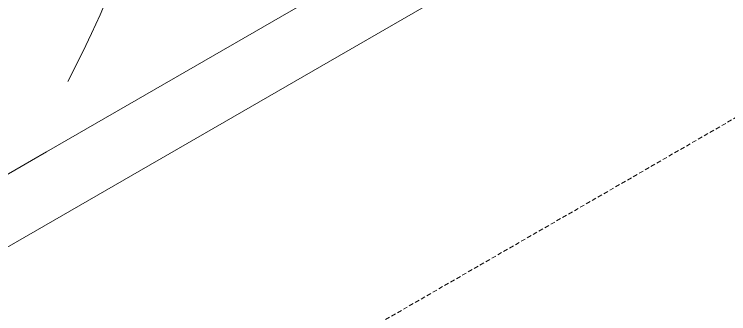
# Model space of a CAD drawing. Header units: millimetres. Extents: x -67 to 4862, y -244 to 3199.
# Drawn here: x 3277.8 to 3477.7, y 1293.3 to 1377.2 of the extents above; entities that cross this region are included whole.
import ezdxf

# ---------------------------------------------------------------- set-up
doc = ezdxf.new("R2010")
doc.units = ezdxf.units.MM
doc.linetypes.add('HIDDEN', pattern=[1.905, 1.27, -0.635])
doc.layers.add('ZANO_R', color=7, linetype='Continuous', lineweight=0)
doc.layers.add('ZANO_R_przerywana', color=7, linetype='HIDDEN', lineweight=0)

msp = doc.modelspace()

# ---------------------------------------------------------------- linework, layer by layer
at = {"layer": 'ZANO_R'}
for p, q in [((3413.09, 1411.56), (3286.88, 1338.69)), ((3411.85, 1390.52), (3272.94, 1310.31)), ((3304.03, 1382.18), (3301.81, 1377.04)), ((3301.81, 1377.04), (3299.45, 1371.81)), ((3299.45, 1371.81), (3296.99, 1366.63)), ((3296.99, 1366.63), (3292.82, 1358.35)), ((3286.88, 1338.69), (3282.62, 1336.23)), ((3282.62, 1336.23), (3269.92, 1328.89))]:
    msp.add_line(p, q, dxfattribs=at)
at = {"layer": 'ZANO_R_przerywana'}
msp.add_line((3314.09, 1252.66), (3619.75, 1429.13), dxfattribs=at)

doc.saveas('drawing.dxf')
